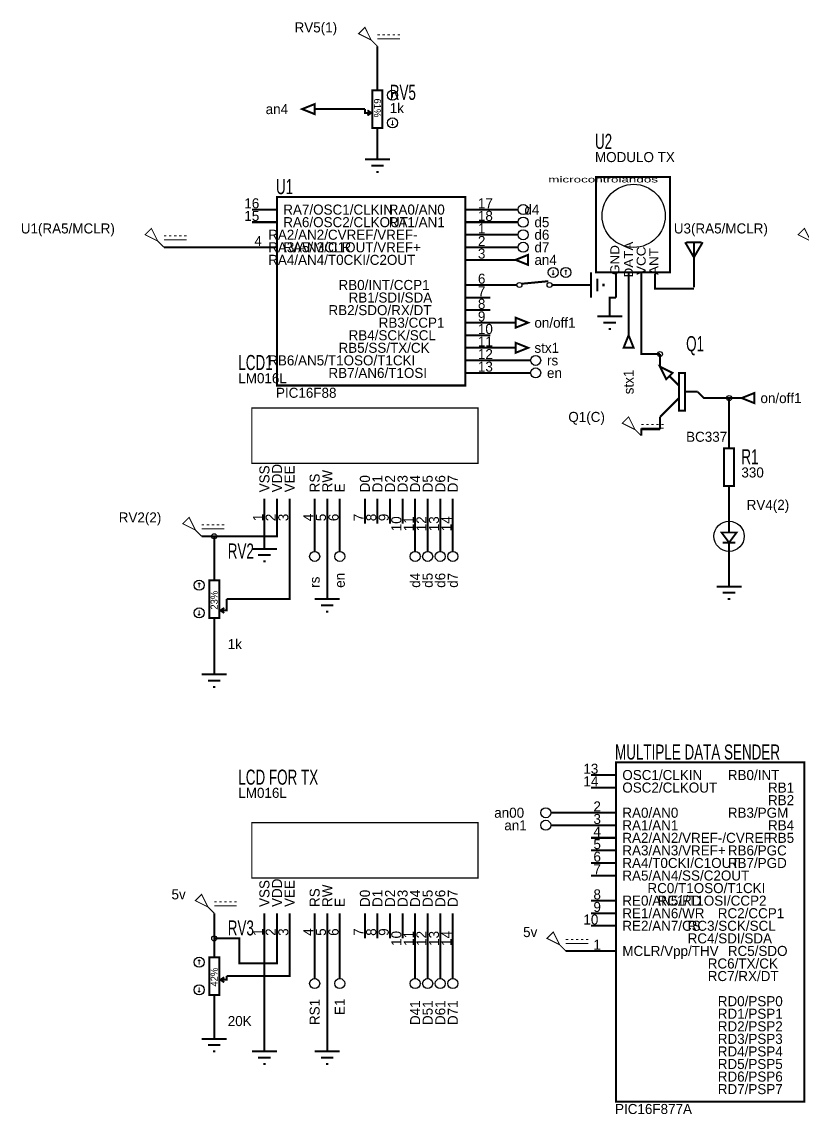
# Model space of a CAD drawing. Header units: inches. Extents: x -7.8 to 7.7, y -4.7 to 4.7.
# Drawn here: x -7.83 to -1.62, y -4 to 4.69 of the extents above; entities that cross this region are included whole.
import ezdxf

# ---------------------------------------------------------------- set-up
doc = ezdxf.new("R2010")
doc.units = ezdxf.units.IN
doc.layers.get('0').update_dxf_attribs({"linetype": 'CONTINUOUS'})
doc.layers.add('1', color=1, linetype='CONTINUOUS')

msp = doc.modelspace()

# ---------------------------------------------------------------- linework, layer by layer
for points, const_width in [([(-5.05, 4.55), (-5.15, 4.6), (-5.1, 4.65), (-5.05, 4.55)], 0.008), ([(-5, 4.5), (-5.05, 4.55)], 0.008), ([(-5, 4.59), (-4.98, 4.59)], 0.008), ([(-5, 4.56), (-4.82, 4.56)], 0.008), ([(-4.96, 4.59), (-4.94, 4.59)], 0.008), ([(-4.92, 4.59), (-4.9, 4.59)], 0.008), ([(-4.88, 4.59), (-4.86, 4.59)], 0.008), ([(-4.84, 4.59), (-4.82, 4.59)], 0.008), ([(-5, 4.5), (-5, 4.3)], 0.016), ([(-5, 4.3), (-5, 4.2)], 0.016), ([(-5, 4.15), (-5, 4.2)], 0.016), ([(-5.04, 3.85), (-4.96, 3.85), (-4.96, 4.15), (-5.04, 4.15), (-5.04, 3.85)], 0.016), ([(-4.88, 4.13), (-4.89, 4.12)], 0.008), ([(-4.88, 4.13), (-4.87, 4.12)], 0.008), ([(-4.88, 4.13), (-4.88, 4.09)], 0.008), ([(-5.5, 3.96), (-5.5, 4.04), (-5.6, 4), (-5.5, 3.96)], 0.016), ([(-5.5, 4), (-5.4, 4)], 0.016), ([(-5.4, 4), (-5.2, 4)], 0.016), ([(-5.2, 4), (-5.1, 4)], 0.016), ([(-5.05, 3.97), (-5.1, 3.97), (-5.1, 4)], 0.016), ([(-5.05, 3.97), (-5.08, 3.99)], 0.016), ([(-5.05, 3.97), (-5.08, 3.95)], 0.016), ([(-4.88, 3.87), (-4.88, 3.91)], 0.008), ([(-5, 3.8), (-5, 3.85)], 0.016), ([(-4.88, 3.87), (-4.89, 3.88)], 0.008), ([(-4.88, 3.87), (-4.87, 3.88)], 0.008), ([(-5, 3.7), (-5, 3.8)], 0.016), ([(-5, 3.7), (-5, 3.7)], 0.016), ([(-5, 3.7), (-5, 3.6)], 0.016), ([(-5.1, 3.6), (-4.9, 3.6)], 0.016), ([(-5.05, 3.55), (-4.95, 3.55)], 0.016), ([(-5.01, 3.5), (-4.99, 3.5)], 0.016), ([(-3.26, 2.7), (-2.67, 2.7), (-2.67, 3.46), (-3.26, 3.46), (-3.26, 2.7)], 0.016), ([(-5.8, 1.8), (-4.3, 1.8), (-4.3, 3.3), (-5.8, 3.3), (-5.8, 1.8)], 0.016), ([(-6, 3.2), (-5.8, 3.2)], 0.016), ([(-4.1, 3.2), (-4.3, 3.2)], 0.016), ([(-4, 3.2), (-4.1, 3.2)], 0.016), ([(-3.88, 3.2), (-4, 3.2)], 0.016), ([(-6.75, 2.95), (-6.85, 3), (-6.8, 3.05), (-6.75, 2.95)], 0.008), ([(-6, 3.1), (-5.8, 3.1)], 0.016), ([(-4.1, 3.1), (-4.3, 3.1)], 0.016), ([(-4, 3.1), (-4.1, 3.1)], 0.016), ([(-3.88, 3.1), (-4, 3.1)], 0.016), ([(-1.55, 2.95), (-1.65, 3), (-1.6, 3.05), (-1.55, 2.95)], 0.008), ([(-6.7, 2.99), (-6.68, 2.99)], 0.008), ([(-6.7, 2.96), (-6.52, 2.96)], 0.008), ([(-6.66, 2.99), (-6.64, 2.99)], 0.008), ([(-6.62, 2.99), (-6.6, 2.99)], 0.008), ([(-6.58, 2.99), (-6.56, 2.99)], 0.008), ([(-6.54, 2.99), (-6.52, 2.99)], 0.008), ([(-4.1, 3), (-4.3, 3)], 0.016), ([(-4, 3), (-4.1, 3)], 0.016), ([(-3.88, 3), (-4, 3)], 0.016), ([(-6.7, 2.9), (-6.75, 2.95)], 0.008), ([(-6.7, 2.9), (-6, 2.9)], 0.016), ([(-6, 2.9), (-5.8, 2.9)], 0.016), ([(-4.1, 2.9), (-4.3, 2.9)], 0.016), ([(-4, 2.9), (-4.1, 2.9)], 0.016), ([(-3.88, 2.9), (-4, 2.9)], 0.016), ([(-2.48, 2.82), (-2.55, 2.94)], 0.016), ([(-2.42, 2.94), (-2.54, 2.94)], 0.016), ([(-2.48, 2.58), (-2.48, 2.82), (-2.41, 2.94)], 0.016), ([(-2.48, 2.83), (-2.48, 2.94)], 0.016), ([(-4.1, 2.8), (-4.3, 2.8)], 0.016), ([(-4, 2.8), (-4.1, 2.8)], 0.016), ([(-3.9, 2.8), (-4, 2.8)], 0.016), ([(-3.8, 2.76), (-3.8, 2.84), (-3.9, 2.8), (-3.8, 2.76)], 0.016), ([(-3.6, 2.68), (-3.6, 2.72)], 0.008), ([(-3.5, 2.72), (-3.51, 2.71)], 0.008), ([(-3.5, 2.72), (-3.49, 2.71)], 0.008), ([(-3.5, 2.72), (-3.5, 2.68)], 0.008), ([(-3.3, 2.5), (-3.3, 2.7)], 0.016), ([(-3.1, 2.5), (-3.1, 2.7)], 0.016), ([(-3, 2.5), (-3, 2.7)], 0.016), ([(-2.9, 2.5), (-2.9, 2.7)], 0.016), ([(-2.79, 2.69), (-2.79, 2.57), (-2.48, 2.57)], 0.016), ([(-3.85, 2.61), (-3.64, 2.63)], 0.016), ([(-3.6, 2.68), (-3.61, 2.69)], 0.008), ([(-3.6, 2.68), (-3.59, 2.69)], 0.008), ([(-3.25, 2.55), (-3.25, 2.65)], 0.016), ([(-3.2, 2.59), (-3.2, 2.61)], 0.016), ([(-4.1, 2.6), (-4.3, 2.6)], 0.016), ([(-4, 2.6), (-4.1, 2.6)], 0.016), ([(-4, 2.6), (-3.9, 2.6)], 0.016), ([(-3.9, 2.6), (-3.89, 2.6)], 0.016), ([(-3.61, 2.6), (-3.6, 2.6)], 0.016), ([(-3.5, 2.6), (-3.6, 2.6)], 0.016), ([(-3.4, 2.6), (-3.5, 2.6)], 0.016), ([(-3.4, 2.6), (-3.3, 2.6)], 0.016), ([(-4.1, 2.5), (-4.3, 2.5)], 0.016), ([(-3.15, 2.45), (-3.15, 2.5), (-3.1, 2.5)], 0.016), ([(-3.15, 2.45), (-3.15, 2.35)], 0.016), ([(-3, 2.3), (-3, 2.5)], 0.016), ([(-2.75, 2.05), (-2.75, 2.05), (-2.9, 2.05), (-2.9, 2.5)], 0.016), ([(-4.1, 2.4), (-4.3, 2.4)], 0.016), ([(-3.9, 2.34), (-3.9, 2.26), (-3.8, 2.3), (-3.9, 2.34)], 0.016), ([(-3.25, 2.35), (-3.05, 2.35)], 0.016), ([(-4.1, 2.3), (-4.3, 2.3)], 0.016), ([(-4, 2.3), (-4.1, 2.3)], 0.016), ([(-3.9, 2.3), (-4, 2.3)], 0.016), ([(-3.2, 2.3), (-3.1, 2.3)], 0.016), ([(-3, 2.2), (-3, 2.3)], 0.016), ([(-4.1, 2.2), (-4.3, 2.2)], 0.016), ([(-3.16, 2.25), (-3.14, 2.25)], 0.016), ([(-3.04, 2.1), (-2.96, 2.1), (-3, 2.2), (-3.04, 2.1)], 0.016), ([(-4.1, 2.1), (-4.3, 2.1)], 0.016), ([(-4, 2.1), (-4.1, 2.1)], 0.016), ([(-3.9, 2.1), (-4, 2.1)], 0.016), ([(-3.9, 2.14), (-3.9, 2.06), (-3.8, 2.1), (-3.9, 2.14)], 0.016), ([(-4.1, 2), (-4.3, 2)], 0.016), ([(-3.9, 2), (-4.1, 2)], 0.016), ([(-3.78, 2), (-3.9, 2)], 0.016), ([(-2.75, 2.05), (-2.75, 1.95)], 0.016), ([(-2.75, 1.95), (-2.65, 1.9), (-2.7, 1.85), (-2.75, 1.95)], 0.016), ([(-4.1, 1.9), (-4.3, 1.9)], 0.016), ([(-3.9, 1.9), (-4.1, 1.9)], 0.016), ([(-3.78, 1.9), (-3.9, 1.9)], 0.016), ([(-2.6, 1.8), (-2.67, 1.87)], 0.016), ([(-2.6, 1.6), (-2.55, 1.6), (-2.55, 1.9), (-2.6, 1.9), (-2.6, 1.6)], 0.016), ([(-2.45, 1.75), (-2.55, 1.75)], 0.016), ([(-2.2, 1.7), (-2.4, 1.7), (-2.45, 1.75)], 0.016), ([(-2, 1.66), (-2, 1.74), (-2.1, 1.7), (-2, 1.66)], 0.016), ([(-2.6, 1.7), (-2.75, 1.55)], 0.016), ([(-2.2, 1.7), (-2.2, 1.7), (-2.2, 1.4)], 0.016), ([(-2.1, 1.7), (-2.2, 1.7)], 0.016), ([(-6, 1.18), (-4.2, 1.18), (-4.2, 1.62), (-6, 1.62), (-6, 1.18)], 0.01), ([(-2.95, 1.45), (-3.05, 1.5), (-3, 1.55), (-2.95, 1.45)], 0.008), ([(-2.9, 1.49), (-2.88, 1.49)], 0.008), ([(-2.86, 1.49), (-2.84, 1.49)], 0.008), ([(-2.82, 1.49), (-2.8, 1.49)], 0.008), ([(-2.78, 1.49), (-2.76, 1.49)], 0.008), ([(-2.75, 1.45), (-2.75, 1.55)], 0.016), ([(-2.74, 1.49), (-2.72, 1.49)], 0.008), ([(-2.9, 1.4), (-2.95, 1.45)], 0.008), ([(-2.9, 1.4), (-2.9, 1.45), (-2.75, 1.45)], 0.016), ([(-2.9, 1.46), (-2.72, 1.46)], 0.008), ([(-2.2, 1.4), (-2.2, 1.3)], 0.016), ([(-2.24, 1), (-2.16, 1), (-2.16, 1.3), (-2.24, 1.3), (-2.24, 1)], 0.016), ([(-2.2, 0.9), (-2.2, 1)], 0.016), ([(-5.9, 0.7), (-5.9, 0.9)], 0.016), ([(-5.8, 0.7), (-5.8, 0.9)], 0.016), ([(-5.7, 0.7), (-5.7, 0.9)], 0.016), ([(-5.5, 0.7), (-5.5, 0.9)], 0.016), ([(-5.4, 0.7), (-5.4, 0.9)], 0.016), ([(-5.3, 0.7), (-5.3, 0.9)], 0.016), ([(-5.1, 0.7), (-5.1, 0.9)], 0.016), ([(-5, 0.7), (-5, 0.9)], 0.016), ([(-4.9, 0.7), (-4.9, 0.9)], 0.016), ([(-4.8, 0.7), (-4.8, 0.9)], 0.016), ([(-4.7, 0.7), (-4.7, 0.9)], 0.016), ([(-4.6, 0.7), (-4.6, 0.9)], 0.016), ([(-4.5, 0.7), (-4.5, 0.9)], 0.016), ([(-4.4, 0.7), (-4.4, 0.9)], 0.016), ([(-2.2, 0.9), (-2.2, 0.8)], 0.016), ([(-2.2, 0.8), (-2.2, 0.7)], 0.016), ([(-6.45, 0.65), (-6.55, 0.7), (-6.5, 0.75), (-6.45, 0.65)], 0.008), ([(-6.3, 0.6), (-5.8, 0.6), (-5.8, 0.7)], 0.016), ([(-6.1, 0.1), (-5.7, 0.1), (-5.7, 0.7)], 0.016), ([(-5.9, 0.6), (-5.9, 0.7)], 0.016), ([(-5.5, 0.6), (-5.5, 0.7)], 0.016), ([(-5.4, 0.2), (-5.4, 0.7)], 0.016), ([(-5.3, 0.6), (-5.3, 0.7)], 0.016), ([(-4.7, 0.6), (-4.7, 0.7)], 0.016), ([(-4.6, 0.6), (-4.6, 0.7)], 0.016), ([(-4.5, 0.6), (-4.5, 0.7)], 0.016), ([(-4.4, 0.6), (-4.4, 0.7)], 0.016), ([(-2.2, 0.72), (-2.2, 0.63)], 0.016), ([(-6.4, 0.6), (-6.45, 0.65)], 0.008), ([(-6.4, 0.69), (-6.38, 0.69)], 0.008), ([(-6.4, 0.66), (-6.22, 0.66)], 0.008), ([(-6.36, 0.69), (-6.34, 0.69)], 0.008), ([(-6.32, 0.69), (-6.3, 0.69)], 0.008), ([(-6.28, 0.69), (-6.26, 0.69)], 0.008), ([(-6.24, 0.69), (-6.22, 0.69)], 0.008), ([(-2.2, 0.55), (-2.26, 0.63), (-2.14, 0.63), (-2.2, 0.55)], 0.015), ([(-6.3, 0.6), (-6.4, 0.6)], 0.016), ([(-6.3, 0.6), (-6.3, 0.4)], 0.016), ([(-5.9, 0.6), (-5.9, 0.5)], 0.016), ([(-5.5, 0.48), (-5.5, 0.6)], 0.016), ([(-5.3, 0.48), (-5.3, 0.6)], 0.016), ([(-4.7, 0.48), (-4.7, 0.6)], 0.016), ([(-4.6, 0.48), (-4.6, 0.6)], 0.016), ([(-4.5, 0.48), (-4.5, 0.6)], 0.016), ([(-4.4, 0.48), (-4.4, 0.6)], 0.016), ([(-2.15, 0.55), (-2.25, 0.55)], 0.015), ([(-2.2, 0.55), (-2.2, 0.48)], 0.016), ([(-6, 0.5), (-5.8, 0.5)], 0.016), ([(-5.95, 0.45), (-5.85, 0.45)], 0.016), ([(-2.2, 0.4), (-2.2, 0.5)], 0.016), ([(-6.3, 0.4), (-6.3, 0.3)], 0.016), ([(-5.91, 0.4), (-5.89, 0.4)], 0.016), ([(-2.2, 0.3), (-2.2, 0.4)], 0.016), ([(-6.3, 0.25), (-6.3, 0.3)], 0.016), ([(-2.2, 0.3), (-2.2, 0.2)], 0.016), ([(-6.42, 0.23), (-6.43, 0.22)], 0.008), ([(-6.42, 0.23), (-6.41, 0.22)], 0.008), ([(-6.42, 0.23), (-6.42, 0.19)], 0.008), ([(-6.34, -0.05), (-6.26, -0.05), (-6.26, 0.25), (-6.34, 0.25), (-6.34, -0.05)], 0.016), ([(-5.4, 0.2), (-5.4, 0.1)], 0.016), ([(-2.3, 0.2), (-2.1, 0.2)], 0.016), ([(-6.25, 0.01), (-6.2, 0.01), (-6.2, 0.1)], 0.016), ([(-6.1, 0.1), (-6.2, 0.1)], 0.016), ([(-5.5, 0.1), (-5.3, 0.1)], 0.016), ([(-2.25, 0.15), (-2.15, 0.15)], 0.016), ([(-2.21, 0.1), (-2.19, 0.1)], 0.016), ([(-6.42, -0.03), (-6.42, 0.01)], 0.008), ([(-6.25, 0.01), (-6.22, 0.03)], 0.016), ([(-6.25, 0.01), (-6.22, -0.01)], 0.016), ([(-5.45, 0.05), (-5.35, 0.05)], 0.016), ([(-5.41, 0), (-5.39, 0)], 0.016), ([(-6.42, -0.03), (-6.43, -0.02)], 0.008), ([(-6.42, -0.03), (-6.41, -0.02)], 0.008), ([(-6.3, -0.1), (-6.3, -0.05)], 0.016), ([(-6.3, -0.2), (-6.3, -0.1)], 0.016), ([(-6.3, -0.4), (-6.3, -0.2)], 0.016), ([(-6.3, -0.4), (-6.3, -0.5)], 0.016), ([(-6.4, -0.5), (-6.2, -0.5)], 0.016), ([(-6.35, -0.55), (-6.25, -0.55)], 0.016), ([(-6.31, -0.6), (-6.29, -0.6)], 0.016), ([(-3.1, -3.9), (-1.6, -3.9), (-1.6, -1.2), (-3.1, -1.2), (-3.1, -3.9)], 0.016), ([(-3.3, -1.3), (-3.1, -1.3)], 0.016), ([(-3.3, -1.4), (-3.1, -1.4)], 0.016), ([(-3.62, -1.6), (-3.5, -1.6)], 0.016), ([(-3.3, -1.6), (-3.5, -1.6)], 0.016), ([(-3.3, -1.6), (-3.1, -1.6)], 0.016), ([(-6, -2.12), (-4.2, -2.12), (-4.2, -1.68), (-6, -1.68), (-6, -2.12)], 0.01), ([(-3.62, -1.7), (-3.5, -1.7)], 0.016), ([(-3.3, -1.7), (-3.5, -1.7)], 0.016), ([(-3.3, -1.7), (-3.1, -1.7)], 0.016), ([(-3.3, -1.8), (-3.1, -1.8)], 0.016), ([(-3.3, -1.9), (-3.1, -1.9)], 0.016), ([(-3.3, -2), (-3.1, -2)], 0.016), ([(-3.3, -2.1), (-3.1, -2.1)], 0.016), ([(-6.35, -2.35), (-6.45, -2.3), (-6.4, -2.25), (-6.35, -2.35)], 0.008), ([(-6.3, -2.4), (-6.35, -2.35)], 0.008), ([(-6.3, -2.31), (-6.28, -2.31)], 0.008), ([(-6.3, -2.34), (-6.12, -2.34)], 0.008), ([(-6.26, -2.31), (-6.24, -2.31)], 0.008), ([(-6.22, -2.31), (-6.2, -2.31)], 0.008), ([(-6.18, -2.31), (-6.16, -2.31)], 0.008), ([(-6.14, -2.31), (-6.12, -2.31)], 0.008), ([(-3.3, -2.3), (-3.1, -2.3)], 0.016), ([(-6.3, -2.4), (-6.3, -2.6)], 0.016), ([(-5.9, -2.6), (-5.9, -2.4)], 0.016), ([(-5.8, -2.6), (-5.8, -2.4)], 0.016), ([(-5.7, -2.6), (-5.7, -2.4)], 0.016), ([(-5.5, -2.6), (-5.5, -2.4)], 0.016), ([(-5.4, -2.6), (-5.4, -2.4)], 0.016), ([(-5.3, -2.6), (-5.3, -2.4)], 0.016), ([(-5.1, -2.6), (-5.1, -2.4)], 0.016), ([(-5, -2.6), (-5, -2.4)], 0.016), ([(-4.9, -2.6), (-4.9, -2.4)], 0.016), ([(-4.8, -2.6), (-4.8, -2.4)], 0.016), ([(-4.7, -2.6), (-4.7, -2.4)], 0.016), ([(-4.6, -2.6), (-4.6, -2.4)], 0.016), ([(-4.5, -2.6), (-4.5, -2.4)], 0.016), ([(-4.4, -2.6), (-4.4, -2.4)], 0.016), ([(-3.3, -2.4), (-3.1, -2.4)], 0.016), ([(-3.3, -2.5), (-3.1, -2.5)], 0.016), ([(-5.8, -2.6), (-5.8, -2.8), (-6.1, -2.8), (-6.1, -2.6), (-6.3, -2.6), (-6.3, -2.6)], 0.016), ([(-6.3, -2.6), (-6.3, -2.7)], 0.016), ([(-5.7, -2.6), (-5.7, -2.9), (-6.1, -2.9)], 0.016), ([(-5.9, -2.6), (-5.9, -3.4)], 0.016), ([(-5.5, -2.6), (-5.5, -2.8)], 0.016), ([(-5.4, -2.6), (-5.4, -3.4)], 0.016), ([(-5.3, -2.6), (-5.3, -2.8)], 0.016), ([(-4.7, -2.6), (-4.7, -2.8)], 0.016), ([(-4.6, -2.6), (-4.6, -2.8)], 0.016), ([(-4.5, -2.6), (-4.5, -2.8)], 0.016), ([(-4.4, -2.6), (-4.4, -2.8)], 0.016), ([(-3.55, -2.65), (-3.65, -2.6), (-3.6, -2.55), (-3.55, -2.65)], 0.008), ([(-3.5, -2.61), (-3.48, -2.61)], 0.008), ([(-3.46, -2.61), (-3.44, -2.61)], 0.008), ([(-3.42, -2.61), (-3.4, -2.61)], 0.008), ([(-3.38, -2.61), (-3.36, -2.61)], 0.008), ([(-3.34, -2.61), (-3.32, -2.61)], 0.008), ([(-6.3, -2.75), (-6.3, -2.7)], 0.016), ([(-3.5, -2.7), (-3.55, -2.65)], 0.008), ([(-3.5, -2.7), (-3.3, -2.7)], 0.016), ([(-3.5, -2.64), (-3.32, -2.64)], 0.008), ([(-3.3, -2.7), (-3.1, -2.7)], 0.016), ([(-6.42, -2.77), (-6.43, -2.78)], 0.008), ([(-6.42, -2.77), (-6.41, -2.78)], 0.008), ([(-6.42, -2.77), (-6.42, -2.81)], 0.008), ([(-6.34, -3.05), (-6.26, -3.05), (-6.26, -2.75), (-6.34, -2.75), (-6.34, -3.05)], 0.016), ([(-5.5, -2.92), (-5.5, -2.8)], 0.016), ([(-5.3, -2.92), (-5.3, -2.8)], 0.016), ([(-4.7, -2.92), (-4.7, -2.8)], 0.016), ([(-4.6, -2.92), (-4.6, -2.8)], 0.016), ([(-4.5, -2.92), (-4.5, -2.8)], 0.016), ([(-4.4, -2.92), (-4.4, -2.8)], 0.016), ([(-6.25, -2.93), (-6.2, -2.93), (-6.2, -2.9)], 0.016), ([(-6.25, -2.93), (-6.22, -2.91)], 0.016), ([(-6.25, -2.93), (-6.22, -2.95)], 0.016), ([(-6.1, -2.9), (-6.2, -2.9)], 0.016), ([(-6.42, -3.03), (-6.43, -3.02)], 0.008), ([(-6.42, -3.03), (-6.42, -2.99)], 0.008), ([(-6.42, -3.03), (-6.41, -3.02)], 0.008), ([(-6.3, -3.1), (-6.3, -3.05)], 0.016), ([(-6.3, -3.2), (-6.3, -3.1)], 0.016), ([(-6.3, -3.2), (-6.3, -3.3)], 0.016), ([(-6.3, -3.3), (-6.3, -3.4)], 0.016), ([(-6.4, -3.4), (-6.2, -3.4)], 0.016), ([(-6.35, -3.45), (-6.25, -3.45)], 0.016), ([(-5.9, -3.4), (-5.9, -3.5)], 0.016), ([(-5.4, -3.4), (-5.4, -3.5)], 0.016), ([(-6.31, -3.5), (-6.29, -3.5)], 0.016), ([(-6, -3.5), (-5.8, -3.5)], 0.016), ([(-5.95, -3.55), (-5.85, -3.55)], 0.016), ([(-5.5, -3.5), (-5.3, -3.5)], 0.016), ([(-5.45, -3.55), (-5.35, -3.55)], 0.016), ([(-5.91, -3.6), (-5.89, -3.6)], 0.016), ([(-5.41, -3.6), (-5.39, -3.6)], 0.016)]:
    msp.add_lwpolyline(points, dxfattribs=dict(const_width=const_width))
for centre, radius in [((-4.88, 4.11), 0.04), ((-4.88, 3.89), 0.04), ((-2.96, 3.15), 0.2514), ((-3.84, 3.2), 0.04), ((-3.84, 3.1), 0.04), ((-3.84, 3), 0.04), ((-3.84, 2.9), 0.04), ((-3.6, 2.7), 0.04), ((-3.5, 2.7), 0.04), ((-3.87, 2.6), 0.02), ((-3.63, 2.6), 0.02), ((-3.74, 2), 0.04), ((-2.75, 2.05), 0.02), ((-3.74, 1.9), 0.04), ((-2.2, 1.7), 0.02), ((-2.2, 0.6), 0.1204), ((-6.3, 0.6), 0.02), ((-5.5, 0.44), 0.04), ((-5.3, 0.44), 0.04), ((-4.7, 0.44), 0.04), ((-4.6, 0.44), 0.04), ((-4.5, 0.44), 0.04), ((-4.4, 0.44), 0.04), ((-6.42, 0.21), 0.04), ((-6.42, -0.01), 0.04), ((-3.66, -1.6), 0.04), ((-3.66, -1.7), 0.04), ((-6.3, -2.6), 0.02), ((-6.42, -2.79), 0.04), ((-5.5, -2.96), 0.04), ((-5.3, -2.96), 0.04), ((-4.7, -2.96), 0.04), ((-4.6, -2.96), 0.04), ((-4.5, -2.96), 0.04), ((-4.4, -2.96), 0.04), ((-6.42, -3.01), 0.04)]:
    msp.add_circle(centre, radius)

# ---------------------------------------------------------------- texts
for s, p in [('RV5(1)', (-5.66, 4.61)), ('an4', (-5.89, 3.96)), ('1k', (-4.902, 3.968)), ('MODULO TX', (-3.268, 3.578)), ('16', (-6.06, 3.21)), ('RA7/OSC1/CLKIN', (-5.75, 3.16)), ('RA0/AN0', (-4.91, 3.16)), ('17', (-4.2, 3.21)), ('d4', (-3.83, 3.16)), ('15', (-6.06, 3.11)), ('RA6/OSC2/CLKOUT', (-5.75, 3.06)), ('RA1/AN1', (-4.91, 3.06)), ('18', (-4.2, 3.11)), ('d5', (-3.75, 3.06)), ('U1(RA5/MCLR)', (-7.84, 3.01)), ('RA2/AN2/CVREF/VREF-', (-5.87, 2.96)), ('1', (-4.2, 3.01)), ('d6', (-3.75, 2.96)), ('U3(RA5/MCLR)', (-2.64, 3.01)), ('4', (-5.98, 2.91)), ('2', (-4.2, 2.91)), ('RA3/AN3/C1OUT/VREF+', (-5.87, 2.86)), ('RA5/MCLR', (-5.75, 2.86)), ('3', (-4.2, 2.81)), ('d7', (-3.75, 2.86)), ('RA4/AN4/T0CKI/C2OUT', (-5.87, 2.76)), ('an4', (-3.75, 2.76)), ('RB0/INT/CCP1', (-5.31, 2.56)), ('6', (-4.2, 2.61)), ('RB1/SDI/SDA', (-5.23, 2.46)), ('7', (-4.2, 2.51)), ('RB2/SDO/RX/DT', (-5.39, 2.36)), ('8', (-4.2, 2.41)), ('9', (-4.2, 2.31)), ('RB3/CCP1', (-4.99, 2.26)), ('10', (-4.2, 2.21)), ('on/off1', (-3.75, 2.26)), ('RB4/SCK/SCL', (-5.23, 2.16)), ('11', (-4.2, 2.11)), ('RB5/SS/TX/CK', (-5.31, 2.06)), ('12', (-4.2, 2.01)), ('stx1', (-3.75, 2.06)), ('RB6/AN5/T1OSO/T1CKI', (-5.87, 1.96)), ('rs', (-3.65, 1.96)), ('RB7/AN6/T1OSI', (-5.39, 1.86)), ('13', (-4.2, 1.91)), ('en', (-3.65, 1.86)), ('LM016L', (-6.108, 1.818)), ('PIC16F88', (-5.808, 1.702)), ('on/off1', (-1.95, 1.66)), ('Q1(C)', (-3.48, 1.51)), ('BC337', (-2.542, 1.352)), ('330', (-2.102, 1.068)), ('RV4(2)', (-2.06, 0.81)), ('RV2(2)', (-7.06, 0.71)), ('1k', (-6.192, -0.298)), ('13', (-3.36, -1.29)), ('OSC1/CLKIN', (-3.05, -1.34)), ('RB0/INT', (-2.21, -1.34)), ('14', (-3.36, -1.39)), ('OSC2/CLKOUT', (-3.05, -1.44)), ('RB1', (-1.89, -1.44)), ('LM016L', (-6.108, -1.482)), ('RB2', (-1.89, -1.54)), ('an00', (-4.07, -1.64)), ('2', (-3.28, -1.59)), ('RA0/AN0', (-3.05, -1.64)), ('RB3/PGM', (-2.21, -1.64)), ('3', (-3.28, -1.69)), ('an1', (-3.99, -1.74)), ('4', (-3.28, -1.79)), ('RA1/AN1', (-3.05, -1.74)), ('RB4', (-1.89, -1.74)), ('5', (-3.28, -1.89)), ('RA2/AN2/VREF-/CVREF', (-3.05, -1.84)), ('RB5', (-1.89, -1.84)), ('6', (-3.28, -1.99)), ('RA3/AN3/VREF+', (-3.05, -1.94)), ('RB6/PGC', (-2.21, -1.94)), ('RA4/T0CKI/C1OUT', (-3.05, -2.04)), ('RB7/PGD', (-2.21, -2.04)), ('7', (-3.28, -2.09)), ('RA5/AN4/SS/C2OUT', (-3.05, -2.14)), ('RC0/T1OSO/T1CKI', (-2.85, -2.24)), ('5v', (-6.64, -2.29)), ('8', (-3.28, -2.29)), ('RE0/AN5/RD', (-3.05, -2.34)), ('RC1/T1OSI/CCP2', (-2.77, -2.34)), ('9', (-3.28, -2.39)), ('10', (-3.36, -2.49)), ('RE1/AN6/WR', (-3.05, -2.44)), ('RC2/CCP1', (-2.29, -2.44)), ('5v', (-3.84, -2.59)), ('RE2/AN7/CS', (-3.05, -2.54)), ('RC3/SCK/SCL', (-2.53, -2.54)), ('RC4/SDI/SDA', (-2.53, -2.64)), ('1', (-3.28, -2.69)), ('MCLR/Vpp/THV', (-3.05, -2.74)), ('RC5/SDO', (-2.21, -2.74)), ('RC6/TX/CK', (-2.37, -2.84)), ('RC7/RX/DT', (-2.37, -2.94)), ('RD0/PSP0', (-2.29, -3.14)), ('RD1/PSP1', (-2.29, -3.24)), ('20K', (-6.192, -3.298)), ('RD2/PSP2', (-2.29, -3.34)), ('RD3/PSP3', (-2.29, -3.44)), ('RD4/PSP4', (-2.29, -3.54)), ('RD5/PSP5', (-2.29, -3.64)), ('RD6/PSP6', (-2.29, -3.74)), ('RD7/PSP7', (-2.29, -3.84)), ('PIC16F877A', (-3.108, -3.998))]:
    msp.add_text(s, height=0.08).set_placement(p)
for s, height, width, p in [('RV5', 0.12, 0.666667, (-4.902, 4.073)), ('U2', 0.12, 0.666667, (-3.268, 3.683)), ('U1', 0.12, 0.666667, (-5.808, 3.323)), ('microcontrolandos', 0.048, 1.666667, (-3.64, 3.416)), ('Q1', 0.12, 0.666667, (-2.542, 2.073)), ('LCD1', 0.12, 0.666667, (-6.108, 1.923)), ('R1', 0.12, 0.666667, (-2.102, 1.173)), ('RV2', 0.12, 0.666667, (-6.192, 0.423)), ('MULTIPLE DATA SENDER', 0.12, 0.666667, (-3.108, -1.177)), ('LCD FOR TX', 0.12, 0.666667, (-6.108, -1.377)), ('RV3', 0.12, 0.666667, (-6.192, -2.577))]:
    msp.add_text(s, height=height, dxfattribs=dict(width=width)).set_placement(p)
at = {"width": 1.111111}
for s, p in [('GND', (-3.074, 2.68)), ('DATA', (-2.964, 2.66)), ('VCC', (-2.864, 2.68)), ('ANT', (-2.764, 2.68))]:
    msp.add_text(s, height=0.072, rotation=90, dxfattribs=at).set_placement(p)
for s, p in [('stx1', (-2.96, 1.73)), ('VSS', (-5.86, 0.95)), ('VDD', (-5.76, 0.95)), ('VEE', (-5.66, 0.95)), ('RS', (-5.46, 0.95)), ('RW', (-5.36, 0.95)), ('D0', (-5.06, 0.95)), ('D1', (-4.96, 0.95)), ('D2', (-4.86, 0.95)), ('D3', (-4.76, 0.95)), ('D4', (-4.66, 0.95)), ('D5', (-4.56, 0.95)), ('D6', (-4.46, 0.95)), ('D7', (-4.36, 0.95)), ('E', (-5.26, 0.95)), ('1', (-5.91, 0.72)), ('2', (-5.81, 0.72)), ('3', (-5.71, 0.72)), ('4', (-5.51, 0.72)), ('5', (-5.41, 0.72)), ('6', (-5.31, 0.72)), ('7', (-5.11, 0.72)), ('8', (-5.01, 0.72)), ('9', (-4.91, 0.72)), ('10', (-4.81, 0.64)), ('11', (-4.71, 0.64)), ('12', (-4.61, 0.64)), ('13', (-4.51, 0.64)), ('14', (-4.41, 0.64)), ('rs', (-5.46, 0.19)), ('en', (-5.26, 0.19)), ('d4', (-4.66, 0.19)), ('d5', (-4.56, 0.19)), ('d6', (-4.46, 0.19)), ('d7', (-4.36, 0.19)), ('VSS', (-5.86, -2.35)), ('VDD', (-5.76, -2.35)), ('VEE', (-5.66, -2.35)), ('RW', (-5.36, -2.35)), ('RS', (-5.46, -2.35)), ('D0', (-5.06, -2.35)), ('D1', (-4.96, -2.35)), ('D2', (-4.86, -2.35)), ('D3', (-4.76, -2.35)), ('D4', (-4.66, -2.35)), ('D5', (-4.56, -2.35)), ('D6', (-4.46, -2.35)), ('D7', (-4.36, -2.35)), ('E', (-5.26, -2.35)), ('1', (-5.91, -2.58)), ('2', (-5.81, -2.58)), ('3', (-5.71, -2.58)), ('4', (-5.51, -2.58)), ('5', (-5.41, -2.58)), ('6', (-5.31, -2.58)), ('7', (-5.11, -2.58)), ('8', (-5.01, -2.58)), ('9', (-4.91, -2.58)), ('10', (-4.81, -2.66)), ('11', (-4.71, -2.66)), ('12', (-4.61, -2.66)), ('13', (-4.51, -2.66)), ('14', (-4.41, -2.66)), ('RS1', (-5.46, -3.29)), ('E1', (-5.26, -3.21)), ('D41', (-4.66, -3.29)), ('D51', (-4.56, -3.29)), ('D61', (-4.46, -3.29)), ('D71', (-4.36, -3.29))]:
    msp.add_text(s, height=0.08, rotation=90).set_placement(p)
at = {"layer": '1'}
for s, rotation, p in [('61%', 270, (-5.028, 4.084)), ('23%', 90, (-6.272, 0.016)), ('42%', 90, (-6.272, -2.984))]:
    msp.add_text(s, height=0.056, rotation=rotation, dxfattribs=at).set_placement(p)

doc.saveas('drawing.dxf')
